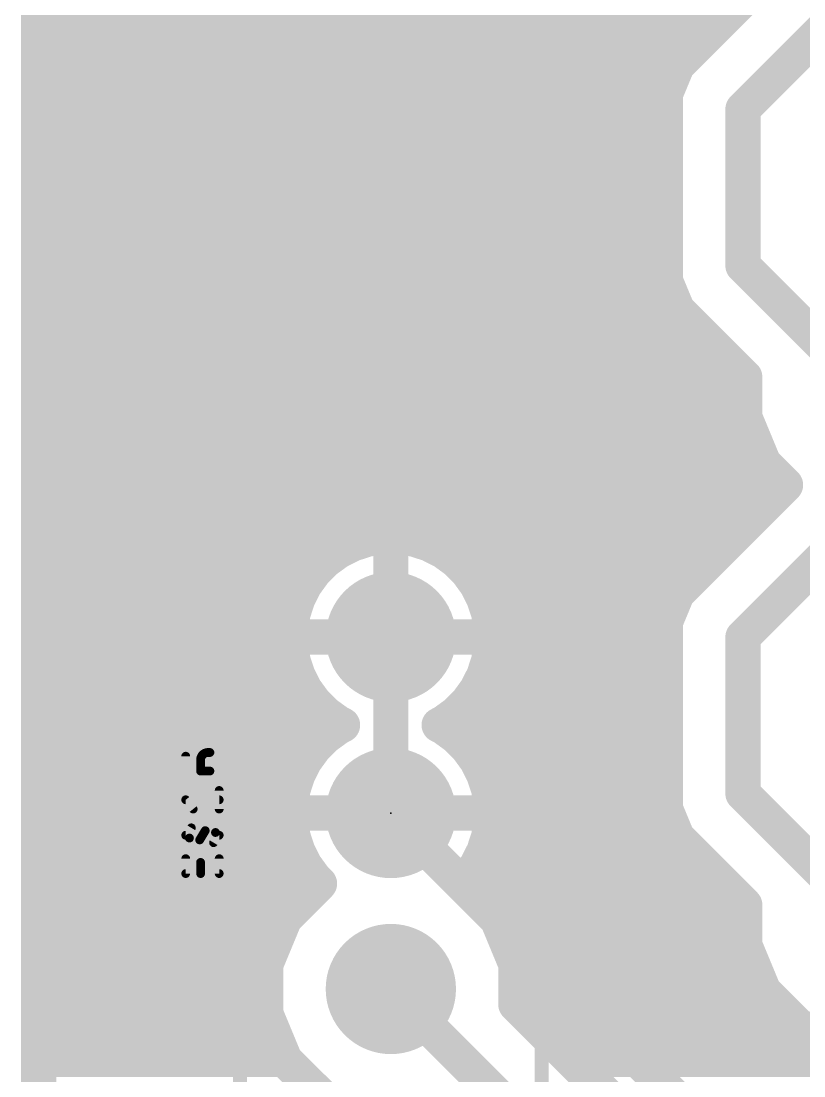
# Model space of a CAD drawing. Extents: x -1 to 30.7, y -1 to 60.6.
# Drawn here: x -0.25 to 11.04, y 11.45 to 26.67 of the extents above; entities that cross this region are included whole.
import ezdxf

# ---------------------------------------------------------------- set-up
doc = ezdxf.new("R2010")
doc.units = 0
for name, color, linetype in [('16', 175, 'CONTINUOUS'), ('17', 82, 'CONTINUOUS'), ('20', 30, 'CONTINUOUS'), ('21', 253, 'CONTINUOUS'), ('23', 7, 'CONTINUOUS'), ('25', 253, 'CONTINUOUS')]:
    doc.layers.add(name, color=color, linetype=linetype)

# ---------------------------------------------------------------- blocks, each defined once
blk = doc.blocks.new('ROUNDP')
at = {"const_width": 0.5}
blk.add_lwpolyline([(0, -0.25, 1), (0, 0.25, 1), (0, -0.25)], format="xyb", dxfattribs=at)

msp = doc.modelspace()

# ---------------------------------------------------------------- linework, layer by layer
at = {"layer": '16', "const_width": 0.508}
for points in [[(0, 6.1042), (0, 59.69)], [(10.7742, 27.5948), (9.5269, 26.3475)], [(11.9888, 27.2288), (10.16, 25.4)], [(0, 26.924), (10.1035, 26.924)], [(0, 26.416), (9.5955, 26.416)], [(9.5269, 26.3475), (9.2125, 26.0331)], [(9.2125, 26.0331), (9.0424, 25.6223)], [(0, 25.908), (9.1607, 25.908)], [(9.0424, 25.6223), (9.0424, 22.9171)], [(0, 25.4), (9.0424, 25.4)], [(10.16, 25.4), (10.16, 23.1394)], [(0, 24.892), (9.0424, 24.892)], [(0, 24.384), (9.0424, 24.384)], [(0, 23.876), (9.0424, 23.876)], [(0, 23.368), (9.0424, 23.368)], [(10.16, 23.1394), (11.9888, 21.3106)], [(9.0424, 22.9171), (9.2125, 22.5063)], [(0, 22.86), (9.066, 22.86)], [(9.2125, 22.5063), (10.1854, 21.5335)], [(0, 22.352), (9.3669, 22.352)], [(0, 21.844), (9.8749, 21.844)], [(10.1854, 21.5335), (10.1854, 20.9519)], [(0, 21.336), (10.1854, 21.336)], [(10.1854, 20.9519), (10.46, 20.2891)], [(0, 20.828), (10.2367, 20.828)], [(0, 20.32), (10.4471, 20.32)], [(10.46, 20.2891), (10.7742, 19.9748)], [(10.7742, 19.9748), (9.5269, 18.7275)], [(0, 19.812), (10.6115, 19.812)], [(11.9888, 19.6088), (10.16, 17.78)], [(0, 19.304), (10.1035, 19.304)], [(4.5242, 19.1217), (4.3212, 19.0183)], [(4.741, 19.1921), (4.5242, 19.1217)], [(4.9661, 19.2278), (4.741, 19.1921)], [(5.08, 19.2278), (4.9661, 19.2278)], [(5.1939, 19.2278), (5.08, 19.2278)], [(5.08, 19.2278), (5.08, 17.78)], [(5.08, 17.78), (5.08, 19.2278)], [(5.419, 19.1921), (5.1939, 19.2278)], [(5.6358, 19.1217), (5.419, 19.1921)], [(5.8388, 19.0183), (5.6358, 19.1217)], [(4.3212, 19.0183), (4.1368, 18.8843)], [(6.0232, 18.8843), (5.8388, 19.0183)], [(0, 18.796), (4.0485, 18.796)], [(4.1368, 18.8843), (3.9757, 18.7232)], [(5.08, 18.796), (5.08, 18.796)], [(6.1843, 18.7232), (6.0232, 18.8843)], [(6.1115, 18.796), (9.5955, 18.796)], [(3.9757, 18.7232), (3.8417, 18.5388)], [(6.3183, 18.5388), (6.1843, 18.7232)], [(9.5269, 18.7275), (9.2125, 18.4131)], [(9.5269, 18.7275), (9.5269, 18.7275)], [(3.8417, 18.5388), (3.7383, 18.3358)], [(6.4217, 18.3358), (6.3183, 18.5388)], [(3.7383, 18.3358), (3.6679, 18.119)], [(6.4921, 18.119), (6.4217, 18.3358)], [(9.2125, 18.4131), (9.0424, 18.0023)], [(0, 18.288), (3.7228, 18.288)], [(5.08, 18.288), (5.08, 18.288)], [(6.4372, 18.288), (9.1607, 18.288)], [(3.6679, 18.119), (3.6322, 17.8939)], [(6.5278, 17.8939), (6.4921, 18.119)], [(3.6322, 17.8939), (3.6322, 17.78)], [(6.5278, 17.78), (6.5278, 17.8939)], [(9.0424, 18.0023), (9.0424, 15.2971)], [(0, 17.78), (5.08, 17.78)], [(3.6322, 17.78), (5.08, 17.78)], [(5.08, 17.78), (3.6322, 17.78)], [(3.6322, 17.78), (3.6322, 17.6661)], [(5.08, 16.3322), (5.08, 17.78)], [(5.08, 17.78), (5.08, 17.78)], [(5.08, 17.78), (5.08, 15.24)], [(6.5278, 17.78), (5.08, 17.78)], [(5.08, 17.78), (5.08, 17.78)], [(5.08, 17.78), (6.5278, 17.78)], [(5.08, 17.78), (5.08, 17.78)], [(5.08, 17.78), (5.08, 17.78)], [(5.08, 17.78), (9.0424, 17.78)], [(5.08, 17.78), (5.08, 15.24)], [(6.5278, 17.6661), (6.5278, 17.78)], [(10.16, 17.78), (10.16, 15.5194)], [(3.6322, 17.6661), (3.6679, 17.441)], [(6.4921, 17.441), (6.5278, 17.6661)], [(3.6679, 17.441), (3.7383, 17.2242)], [(6.4217, 17.2242), (6.4921, 17.441)], [(0, 17.272), (3.7228, 17.272)], [(5.08, 17.272), (5.08, 17.272)], [(6.4372, 17.272), (9.0424, 17.272)], [(3.7383, 17.2242), (3.8417, 17.0212)], [(6.3183, 17.0212), (6.4217, 17.2242)], [(3.8417, 17.0212), (3.9757, 16.8368)], [(6.1843, 16.8368), (6.3183, 17.0212)], [(3.9757, 16.8368), (4.1368, 16.6757)], [(6.0232, 16.6757), (6.1843, 16.8368)], [(0, 16.764), (4.0485, 16.764)], [(4.1368, 16.6757), (4.3212, 16.5417)], [(5.08, 16.764), (5.08, 16.764)], [(5.8388, 16.5417), (6.0232, 16.6757)], [(6.1115, 16.764), (9.0424, 16.764)], [(4.3212, 16.5417), (4.3835, 16.51)], [(4.3835, 16.51), (4.3212, 16.4783)], [(5.7765, 16.51), (5.8388, 16.5417)], [(5.8388, 16.4783), (5.7765, 16.51)], [(4.1368, 16.3443), (3.9757, 16.1832)], [(4.3212, 16.4783), (4.1368, 16.3443)], [(6.0232, 16.3443), (5.8388, 16.4783)], [(6.1843, 16.1832), (6.0232, 16.3443)], [(0, 16.256), (4.0485, 16.256)], [(5.08, 15.24), (5.08, 16.3322)], [(5.08, 16.256), (5.08, 16.256)], [(6.1115, 16.256), (9.0424, 16.256)], [(3.9757, 16.1832), (3.8417, 15.9988)], [(6.3183, 15.9988), (6.1843, 16.1832)], [(3.8417, 15.9988), (3.7383, 15.7958)], [(6.4217, 15.7958), (6.3183, 15.9988)], [(0, 15.748), (3.7228, 15.748)], [(3.7383, 15.7958), (3.6679, 15.579)], [(5.08, 15.748), (5.08, 15.748)], [(6.4921, 15.579), (6.4217, 15.7958)], [(6.4372, 15.748), (9.0424, 15.748)], [(3.6679, 15.579), (3.6322, 15.3539)], [(6.5278, 15.3539), (6.4921, 15.579)], [(10.16, 15.5194), (11.9888, 13.6906)], [(3.6322, 15.3539), (3.6322, 15.24)], [(6.5278, 15.24), (6.5278, 15.3539)], [(9.0424, 15.2971), (9.2125, 14.8863)], [(0, 15.24), (5.08, 15.24)], [(3.6322, 15.24), (5.08, 15.24)], [(5.08, 15.24), (3.6322, 15.24)], [(3.6322, 15.24), (3.6322, 15.1261)], [(3.6322, 15.1261), (3.6679, 14.901)], [(5.08, 15.24), (5.08, 15.24)], [(6.5278, 15.24), (5.08, 15.24)], [(5.08, 15.24), (5.08, 15.24)], [(5.08, 15.24), (6.5278, 15.24)], [(5.08, 15.24), (5.08, 15.24)], [(5.08, 15.24), (9.066, 15.24)], [(11.1506, 9.1694), (5.08, 15.24)], [(6.4921, 14.901), (6.5278, 15.1261)], [(6.5278, 15.1261), (6.5278, 15.24)], [(3.6679, 14.901), (3.7383, 14.6842)], [(6.4217, 14.6842), (6.4921, 14.901)], [(9.2125, 14.8863), (10.1854, 13.9135)], [(0, 14.732), (3.7228, 14.732)], [(3.7383, 14.6842), (3.8417, 14.4812)], [(6.3183, 14.4812), (6.4217, 14.6842)], [(6.4372, 14.732), (9.3669, 14.732)], [(3.8417, 14.4812), (3.9757, 14.2968)], [(6.1843, 14.2968), (6.3183, 14.4812)], [(0, 14.224), (4.0485, 14.224)], [(4.0511, 14.2214), (3.5512, 13.7215)], [(3.9757, 14.2968), (4.0511, 14.2214)], [(6.1089, 14.2214), (6.1843, 14.2968)], [(6.6088, 13.7215), (6.1089, 14.2214)], [(6.1115, 14.224), (9.8749, 14.224)], [(10.1854, 13.9135), (10.1854, 13.3319)], [(0, 13.716), (3.5489, 13.716)], [(3.5512, 13.7215), (3.2766, 13.0587)], [(6.8834, 13.0587), (6.6088, 13.7215)], [(6.6111, 13.716), (10.1854, 13.716)], [(10.1854, 13.3319), (10.46, 12.6691)], [(0, 13.208), (3.3384, 13.208)], [(6.8216, 13.208), (10.2367, 13.208)], [(3.2766, 13.0587), (3.2766, 12.3413)], [(6.8834, 12.4771), (6.8834, 13.0587)], [(0, 12.7), (3.2766, 12.7)], [(5.08, 12.7), (11.43, 6.35)], [(6.8834, 12.7), (10.4471, 12.7)], [(10.46, 12.6691), (10.9673, 12.1618)], [(10.599, 8.7615), (6.8834, 12.4771)], [(3.2766, 12.3413), (3.5512, 11.6785)], [(0, 12.192), (3.3384, 12.192)], [(7.1685, 12.192), (10.937, 12.192)], [(10.9673, 12.1618), (11.6301, 11.8872)], [(0, 11.684), (3.5489, 11.684)], [(3.5512, 11.6785), (4.0585, 11.1712)], [(7.6765, 11.684), (21.7424, 11.684)]]:
    msp.add_lwpolyline(points, dxfattribs=at)
at = {"layer": '16', "const_width": 0.254}
for points in [[(0, 27.051, 1), (0, 26.797)], [(10.1035, 26.797, 1), (10.1035, 27.051)], [(0, 26.543, 1), (0, 26.289)], [(9.5955, 26.289, 1), (9.5955, 26.543)], [(9.4371, 26.4373, 1), (9.6167, 26.2577)], [(9.6167, 26.2577, 1), (9.4371, 26.4373)], [(9.1227, 26.1229, 1), (9.3023, 25.9433)], [(9.3299, 25.9845, 1), (9.0952, 26.0817)], [(0, 26.035, 1), (0, 25.781)], [(9.1607, 25.781, 1), (9.1607, 26.035)], [(9.1694, 25.6223, 1), (8.9154, 25.6223)], [(8.9251, 25.6709, 1), (9.1597, 25.5737)], [(0, 25.527, 1), (0, 25.273)], [(9.0424, 25.273, 1), (9.0424, 25.527)], [(10.287, 25.4, 1), (10.033, 25.4)], [(10.0702, 25.4898, 1), (10.2498, 25.3102)], [(0, 25.019, 1), (0, 24.765)], [(9.0424, 24.765, 1), (9.0424, 25.019)], [(0, 24.511, 1), (0, 24.257)], [(9.0424, 24.257, 1), (9.0424, 24.511)], [(0, 24.003, 1), (0, 23.749)], [(9.0424, 23.749, 1), (9.0424, 24.003)], [(0, 23.495, 1), (0, 23.241)], [(9.0424, 23.241, 1), (9.0424, 23.495)], [(10.2498, 23.2292, 1), (10.0702, 23.0496)], [(9.1597, 22.9657, 1), (8.9251, 22.8685)], [(10.033, 23.1394, 1), (10.287, 23.1394)], [(0, 22.987, 1), (0, 22.733)], [(8.9154, 22.9171, 1), (9.1694, 22.9171)], [(9.066, 22.733, 1), (9.066, 22.987)], [(9.3023, 22.5961, 1), (9.1227, 22.4165)], [(0, 22.479, 1), (0, 22.225)], [(9.0952, 22.4577, 1), (9.3299, 22.5549)], [(9.3669, 22.225, 1), (9.3669, 22.479)], [(0, 21.971, 1), (0, 21.717)], [(9.8749, 21.717, 1), (9.8749, 21.971)], [(10.3124, 21.5335, 1), (10.0584, 21.5335)], [(10.0956, 21.4437, 1), (10.2752, 21.6233)], [(0, 21.463, 1), (0, 21.209)], [(10.1854, 21.209, 1), (10.1854, 21.463)], [(10.3027, 21.0005, 1), (10.0681, 20.9033)], [(0, 20.955, 1), (0, 20.701)], [(10.0584, 20.9519, 1), (10.3124, 20.9519)], [(10.2367, 20.701, 1), (10.2367, 20.955)], [(0, 20.447, 1), (0, 20.193)], [(10.4471, 20.193, 1), (10.4471, 20.447)], [(10.5498, 20.3789, 1), (10.3701, 20.1993)], [(10.3426, 20.2405, 1), (10.5773, 20.3377)], [(10.864, 19.885, 1), (10.6844, 20.0646)], [(10.6844, 19.885, 1), (10.864, 20.0646)], [(0, 19.939, 1), (0, 19.685)], [(10.6115, 19.685, 1), (10.6115, 19.939)], [(0, 19.431, 1), (0, 19.177)], [(10.1035, 19.177, 1), (10.1035, 19.431)], [(4.485, 19.2425, 1), (4.5635, 19.0009)], [(4.5819, 19.0086, 1), (4.4666, 19.2349)], [(4.7211, 19.3176, 1), (4.7608, 19.0667)], [(4.7802, 19.0714, 1), (4.7017, 19.3129)], [(4.9661, 19.3548, 1), (4.9661, 19.1008)], [(4.9859, 19.1024, 1), (4.9462, 19.3532)], [(5.08, 19.3548, 1), (5.08, 19.1008)], [(5.207, 19.2278, 1), (4.953, 19.2278)], [(5.207, 19.2278, 1), (4.953, 19.2278)], [(5.2138, 19.3532, 1), (5.1741, 19.1024)], [(5.08, 19.1008, 1), (5.08, 19.3548)], [(5.1939, 19.1008, 1), (5.1939, 19.3548)], [(5.4583, 19.3129, 1), (5.3798, 19.0714)], [(5.3992, 19.0667, 1), (5.4389, 19.3176)], [(5.6934, 19.2349, 1), (5.5781, 19.0086)], [(5.5965, 19.0009, 1), (5.675, 19.2425)], [(4.2635, 19.1314, 1), (4.3788, 18.9051)], [(4.3958, 18.9155, 1), (4.2465, 19.121)], [(5.9135, 19.121, 1), (5.7642, 18.9155)], [(5.7812, 18.9051, 1), (5.8965, 19.1314)], [(0, 18.923, 1), (0, 18.669)], [(4.0622, 18.9871, 1), (4.2115, 18.7816)], [(4.2266, 18.7945, 1), (4.047, 18.9741)], [(4.0485, 18.669, 1), (4.0485, 18.923)], [(5.08, 18.923, 1), (5.08, 18.669)], [(5.08, 18.669, 1), (5.08, 18.923)], [(6.113, 18.9741, 1), (5.9334, 18.7945)], [(5.9485, 18.7816, 1), (6.0978, 18.9871)], [(6.1115, 18.923, 1), (6.1115, 18.669)], [(9.5955, 18.669, 1), (9.5955, 18.923)], [(3.8859, 18.813, 1), (4.0655, 18.6334)], [(4.0784, 18.6485, 1), (3.8729, 18.7978)], [(6.2871, 18.7978, 1), (6.0816, 18.6485)], [(6.0945, 18.6334, 1), (6.2741, 18.813)], [(9.5269, 18.8545, 1), (9.5269, 18.6005)], [(9.4371, 18.8173, 1), (9.6167, 18.6377)], [(9.6167, 18.6377, 1), (9.4371, 18.8173)], [(9.5269, 18.6005, 1), (9.5269, 18.8545)], [(3.739, 18.6135, 1), (3.9445, 18.4642)], [(3.9549, 18.4812, 1), (3.7286, 18.5965)], [(6.4314, 18.5965, 1), (6.2051, 18.4812)], [(6.2155, 18.4642, 1), (6.421, 18.6135)], [(3.8591, 18.2965, 1), (3.6175, 18.375)], [(6.5425, 18.375, 1), (6.3009, 18.2965)], [(9.1227, 18.5029, 1), (9.3023, 18.3233)], [(9.3299, 18.3645, 1), (9.0952, 18.4617)], [(0, 18.415, 1), (0, 18.161)], [(3.6251, 18.3934, 1), (3.8514, 18.2781)], [(3.7228, 18.161, 1), (3.7228, 18.415)], [(5.08, 18.415, 1), (5.08, 18.161)], [(5.08, 18.161, 1), (5.08, 18.415)], [(6.3086, 18.2781, 1), (6.5349, 18.3934)], [(6.4372, 18.415, 1), (6.4372, 18.161)], [(9.1607, 18.161, 1), (9.1607, 18.415)], [(3.5471, 18.1583, 1), (3.7886, 18.0798)], [(3.7933, 18.0992, 1), (3.5424, 18.1389)], [(6.6176, 18.1389, 1), (6.3667, 18.0992)], [(6.3714, 18.0798, 1), (6.6129, 18.1583)], [(3.7592, 17.8939, 1), (3.5052, 17.8939)], [(6.6548, 17.8939, 1), (6.4008, 17.8939)], [(9.1694, 18.0023, 1), (8.9154, 18.0023)], [(8.9251, 18.0509, 1), (9.1597, 17.9537)], [(0, 17.907, 1), (0, 17.653)], [(3.5068, 17.9138, 1), (3.7576, 17.8741)], [(3.6322, 17.907, 1), (3.6322, 17.653)], [(3.6322, 17.907, 1), (3.6322, 17.653)], [(3.7592, 17.78, 1), (3.5052, 17.78)], [(5.207, 17.78, 1), (4.953, 17.78)], [(5.08, 17.907, 1), (5.08, 17.653)], [(5.207, 17.78, 1), (4.953, 17.78)], [(5.08, 17.907, 1), (5.08, 17.653)], [(5.207, 17.78, 1), (4.953, 17.78)], [(5.08, 17.907, 1), (5.08, 17.653)], [(5.08, 17.907, 1), (5.08, 17.653)], [(5.207, 17.78, 1), (4.953, 17.78)], [(5.08, 17.907, 1), (5.08, 17.653)], [(5.207, 17.78, 1), (4.953, 17.78)], [(5.08, 17.653, 1), (5.08, 17.907)], [(5.08, 17.653, 1), (5.08, 17.907)], [(5.08, 17.653, 1), (5.08, 17.907)], [(5.08, 17.653, 1), (5.08, 17.907)], [(5.08, 17.653, 1), (5.08, 17.907)], [(6.6548, 17.78, 1), (6.4008, 17.78)], [(6.4024, 17.8741, 1), (6.6532, 17.9138)], [(6.5278, 17.653, 1), (6.5278, 17.907)], [(6.5278, 17.653, 1), (6.5278, 17.907)], [(9.0424, 17.653, 1), (9.0424, 17.907)], [(10.287, 17.78, 1), (10.033, 17.78)], [(10.0702, 17.8698, 1), (10.2498, 17.6902)], [(3.7576, 17.6859, 1), (3.5068, 17.6462)], [(3.5052, 17.78, 1), (3.7592, 17.78)], [(4.953, 17.78, 1), (5.207, 17.78)], [(4.953, 17.78, 1), (5.207, 17.78)], [(4.953, 17.78, 1), (5.207, 17.78)], [(4.953, 17.78, 1), (5.207, 17.78)], [(6.4008, 17.78, 1), (6.6548, 17.78)], [(6.6532, 17.6462, 1), (6.4024, 17.6859)], [(3.5052, 17.666, 1), (3.7592, 17.6661)], [(3.7886, 17.4802, 1), (3.5471, 17.4017)], [(6.6129, 17.4017, 1), (6.3714, 17.4802)], [(6.4008, 17.666, 1), (6.6548, 17.6661)], [(0, 17.399, 1), (0, 17.145)], [(3.5424, 17.4211, 1), (3.7933, 17.4608)], [(3.7228, 17.145, 1), (3.7228, 17.399)], [(5.08, 17.399, 1), (5.08, 17.145)], [(5.08, 17.145, 1), (5.08, 17.399)], [(6.4372, 17.399, 1), (6.4372, 17.145)], [(6.3667, 17.4608, 1), (6.6176, 17.4211)], [(9.0424, 17.145, 1), (9.0424, 17.399)], [(3.8514, 17.2819, 1), (3.6251, 17.1666)], [(3.6175, 17.185, 1), (3.8591, 17.2635)], [(6.3009, 17.2635, 1), (6.5425, 17.185)], [(6.5349, 17.1666, 1), (6.3086, 17.2819)], [(3.9445, 17.0958, 1), (3.739, 16.9465)], [(3.7286, 16.9635, 1), (3.9549, 17.0788)], [(6.2051, 17.0788, 1), (6.4314, 16.9635)], [(6.421, 16.9465, 1), (6.2155, 17.0958)], [(4.0655, 16.9266, 1), (3.8859, 16.747)], [(6.2741, 16.747, 1), (6.0945, 16.9266)], [(0, 16.891, 1), (0, 16.637)], [(3.8729, 16.7622, 1), (4.0784, 16.9115)], [(4.2115, 16.7784, 1), (4.0622, 16.5729)], [(4.0485, 16.637, 1), (4.0485, 16.891)], [(5.08, 16.891, 1), (5.08, 16.637)], [(5.08, 16.637, 1), (5.08, 16.891)], [(6.0978, 16.5729, 1), (5.9485, 16.7784)], [(6.1115, 16.891, 1), (6.1115, 16.637)], [(6.0816, 16.9115, 1), (6.2871, 16.7622)], [(9.0424, 16.637, 1), (9.0424, 16.891)], [(4.047, 16.5859, 1), (4.2266, 16.7655)], [(4.3788, 16.6549, 1), (4.2635, 16.4286)], [(4.2465, 16.439, 1), (4.3958, 16.6445)], [(4.4411, 16.3968, 1), (4.3258, 16.6232)], [(4.3258, 16.3968, 1), (4.4411, 16.6232)], [(5.8342, 16.6232, 1), (5.7189, 16.3968)], [(5.7189, 16.6232, 1), (5.8342, 16.3968)], [(5.7642, 16.6445, 1), (5.9135, 16.439)], [(5.8965, 16.4286, 1), (5.7812, 16.6549)], [(5.9334, 16.7655, 1), (6.113, 16.5859)], [(4.2266, 16.2545, 1), (4.047, 16.4341)], [(4.2635, 16.5914, 1), (4.3788, 16.3651)], [(4.3958, 16.3755, 1), (4.2465, 16.581)], [(5.9135, 16.581, 1), (5.7642, 16.3755)], [(5.7812, 16.3651, 1), (5.8965, 16.5914)], [(6.113, 16.4341, 1), (5.9334, 16.2545)], [(0, 16.383, 1), (0, 16.129)], [(4.0622, 16.4471, 1), (4.2115, 16.2416)], [(4.0485, 16.129, 1), (4.0485, 16.383)], [(5.207, 16.3322, 1), (4.953, 16.3322)], [(5.08, 16.383, 1), (5.08, 16.129)], [(4.953, 16.3322, 1), (5.207, 16.3322)], [(5.08, 16.129, 1), (5.08, 16.383)], [(5.9485, 16.2416, 1), (6.0978, 16.4471)], [(6.1115, 16.383, 1), (6.1115, 16.129)], [(9.0424, 16.129, 1), (9.0424, 16.383)], [(3.8859, 16.273, 1), (4.0655, 16.0934)], [(4.0784, 16.1085, 1), (3.8729, 16.2578)], [(6.2871, 16.2578, 1), (6.0816, 16.1085)], [(6.0945, 16.0934, 1), (6.2741, 16.273)], [(3.739, 16.0735, 1), (3.9445, 15.9242)], [(3.9549, 15.9412, 1), (3.7286, 16.0565)], [(6.4314, 16.0565, 1), (6.2051, 15.9412)], [(6.2155, 15.9242, 1), (6.421, 16.0735)], [(0, 15.875, 1), (0, 15.621)], [(3.8591, 15.7565, 1), (3.6175, 15.835)], [(3.7228, 15.621, 1), (3.7228, 15.875)], [(5.08, 15.875, 1), (5.08, 15.621)], [(5.08, 15.621, 1), (5.08, 15.875)], [(6.5425, 15.835, 1), (6.3009, 15.7565)], [(6.4372, 15.875, 1), (6.4372, 15.621)], [(9.0424, 15.621, 1), (9.0424, 15.875)], [(3.6251, 15.8534, 1), (3.8514, 15.7381)], [(6.3086, 15.7381, 1), (6.5349, 15.8534)], [(3.5471, 15.6183, 1), (3.7886, 15.5398)], [(3.7933, 15.5592, 1), (3.5424, 15.5989)], [(6.6176, 15.5989, 1), (6.3667, 15.5592)], [(6.3714, 15.5398, 1), (6.6129, 15.6183)], [(10.2498, 15.6092, 1), (10.0702, 15.4296)], [(3.7592, 15.3539, 1), (3.5052, 15.3539)], [(6.6548, 15.3539, 1), (6.4008, 15.3539)], [(9.1597, 15.3457, 1), (8.9251, 15.2485)], [(10.033, 15.5194, 1), (10.287, 15.5194)], [(0, 15.367, 1), (0, 15.113)], [(3.5068, 15.3738, 1), (3.7576, 15.3341)], [(3.6322, 15.367, 1), (3.6322, 15.113)], [(3.6322, 15.367, 1), (3.6322, 15.113)], [(3.7592, 15.24, 1), (3.5052, 15.24)], [(3.7576, 15.1459, 1), (3.5068, 15.1062)], [(5.08, 15.367, 1), (5.08, 15.113)], [(5.08, 15.367, 1), (5.08, 15.113)], [(5.207, 15.24, 1), (4.953, 15.24)], [(5.08, 15.367, 1), (5.08, 15.113)], [(5.207, 15.24, 1), (4.953, 15.24)], [(5.08, 15.367, 1), (5.08, 15.113)], [(5.1698, 15.3298, 1), (4.9902, 15.1502)], [(5.08, 15.113, 1), (5.08, 15.367)], [(5.08, 15.113, 1), (5.08, 15.367)], [(5.08, 15.113, 1), (5.08, 15.367)], [(5.08, 15.113, 1), (5.08, 15.367)], [(6.6548, 15.24, 1), (6.4008, 15.24)], [(6.4024, 15.3341, 1), (6.6532, 15.3738)], [(6.6532, 15.1062, 1), (6.4024, 15.1459)], [(6.5278, 15.113, 1), (6.5278, 15.367)], [(6.5278, 15.113, 1), (6.5278, 15.367)], [(8.9154, 15.2971, 1), (9.1694, 15.2971)], [(9.066, 15.113, 1), (9.066, 15.367)], [(3.5052, 15.24, 1), (3.7592, 15.24)], [(3.5052, 15.126, 1), (3.7592, 15.1261)], [(4.953, 15.24, 1), (5.207, 15.24)], [(4.953, 15.24, 1), (5.207, 15.24)], [(4.953, 15.24, 1), (5.207, 15.24)], [(4.953, 15.24, 1), (5.207, 15.24)], [(4.953, 15.24, 1), (5.207, 15.24)], [(6.4008, 15.24, 1), (6.6548, 15.24)], [(6.4008, 15.126, 1), (6.6548, 15.1261)], [(3.7886, 14.9402, 1), (3.5471, 14.8617)], [(6.6129, 14.8617, 1), (6.3714, 14.9402)], [(9.3023, 14.9761, 1), (9.1227, 14.7965)], [(0, 14.859, 1), (0, 14.605)], [(3.5424, 14.8811, 1), (3.7933, 14.9208)], [(3.8514, 14.7419, 1), (3.6251, 14.6266)], [(3.7228, 14.605, 1), (3.7228, 14.859)], [(6.5349, 14.6266, 1), (6.3086, 14.7419)], [(6.4372, 14.859, 1), (6.4372, 14.605)], [(6.3667, 14.9208, 1), (6.6176, 14.8811)], [(9.0952, 14.8377, 1), (9.3299, 14.9349)], [(9.3669, 14.605, 1), (9.3669, 14.859)], [(3.6175, 14.645, 1), (3.8591, 14.7235)], [(6.3009, 14.7235, 1), (6.5425, 14.645)], [(3.9445, 14.5558, 1), (3.739, 14.4065)], [(3.7286, 14.4235, 1), (3.9549, 14.5388)], [(6.2051, 14.5388, 1), (6.4314, 14.4235)], [(6.421, 14.4065, 1), (6.2155, 14.5558)], [(0, 14.351, 1), (0, 14.097)], [(4.0655, 14.3866, 1), (3.8859, 14.207)], [(3.8729, 14.2222, 1), (4.0784, 14.3715)], [(4.1409, 14.1316, 1), (3.9613, 14.3112)], [(4.0485, 14.097, 1), (4.0485, 14.351)], [(6.1987, 14.3112, 1), (6.0191, 14.1316)], [(6.1115, 14.351, 1), (6.1115, 14.097)], [(6.0816, 14.3715, 1), (6.2871, 14.2222)], [(6.2741, 14.207, 1), (6.0945, 14.3866)], [(9.8749, 14.097, 1), (9.8749, 14.351)], [(3.9613, 14.1316, 1), (4.1409, 14.3113)], [(6.0191, 14.3113, 1), (6.1987, 14.1316)], [(10.3124, 13.9135, 1), (10.0584, 13.9135)], [(10.0956, 13.8237, 1), (10.2752, 14.0033)], [(0, 13.843, 1), (0, 13.589)], [(3.4613, 13.8113, 1), (3.641, 13.6317)], [(3.6685, 13.6729, 1), (3.4338, 13.7701)], [(3.5489, 13.589, 1), (3.5489, 13.843)], [(6.7262, 13.7701, 1), (6.4915, 13.6729)], [(6.6111, 13.843, 1), (6.6111, 13.589)], [(6.519, 13.6317, 1), (6.6986, 13.8113)], [(10.1854, 13.589, 1), (10.1854, 13.843)], [(10.3027, 13.3805, 1), (10.0681, 13.2833)], [(0, 13.335, 1), (0, 13.081)], [(3.3384, 13.081, 1), (3.3384, 13.335)], [(6.8216, 13.335, 1), (6.8216, 13.081)], [(10.0584, 13.3319, 1), (10.3124, 13.3319)], [(10.2367, 13.081, 1), (10.2367, 13.335)], [(3.4036, 13.0587, 1), (3.1496, 13.0587)], [(7.0104, 13.0587, 1), (6.7564, 13.0587)], [(3.1593, 13.1073, 1), (3.3939, 13.0101)], [(6.7661, 13.0101, 1), (7.0007, 13.1073)], [(0, 12.827, 1), (0, 12.573)], [(3.2766, 12.573, 1), (3.2766, 12.827)], [(5.1698, 12.7898, 1), (4.9902, 12.6102)], [(6.8834, 12.827, 1), (6.8834, 12.573)], [(10.4471, 12.573, 1), (10.4471, 12.827)], [(10.5498, 12.7589, 1), (10.3701, 12.5793)], [(10.3426, 12.6205, 1), (10.5773, 12.7177)], [(6.9732, 12.5669, 1), (6.7936, 12.3873)], [(3.3939, 12.3899, 1), (3.1593, 12.2927)], [(6.7564, 12.4771, 1), (7.0104, 12.4771)], [(0, 12.319, 1), (0, 12.065)], [(3.1496, 12.3413, 1), (3.4036, 12.3413)], [(3.3384, 12.065, 1), (3.3384, 12.319)], [(7.1685, 12.319, 1), (7.1685, 12.065)], [(11.0159, 12.2791, 1), (10.9187, 12.0444)], [(10.8775, 12.0719, 1), (11.0571, 12.2516)], [(10.937, 12.065, 1), (10.937, 12.319)], [(0, 11.811, 1), (0, 11.557)], [(3.641, 11.7683, 1), (3.4613, 11.5887)], [(3.5489, 11.557, 1), (3.5489, 11.811)], [(7.6765, 11.811, 1), (7.6765, 11.557)], [(3.4338, 11.6299, 1), (3.6685, 11.7271)]]:
    msp.add_lwpolyline(points, format="xyb", dxfattribs=at)
at = {"layer": '20', "const_width": 0.508}
for points in [[(0, 29.083), (0, 26.2346)], [(0, 24.7106), (0, 21.8621)], [(0, 20.3381), (0, 17.4897)], [(0, 15.9657), (0, 13.1173)], [(0, 11.5933), (0, 8.7449)]]:
    msp.add_lwpolyline(points, dxfattribs=at)
at = {"layer": '20', "const_width": 0.254}
for points in [[(-0.127, 26.2346, 1), (0.127, 26.2346)], [(0.127, 24.7106, 1), (-0.127, 24.7106)], [(-0.127, 21.8621, 1), (0.127, 21.8621)], [(0.127, 20.3381, 1), (-0.127, 20.3381)], [(-0.127, 17.4897, 1), (0.127, 17.4897)], [(0.127, 15.9657, 1), (-0.127, 15.9657)], [(-0.127, 13.1173, 1), (0.127, 13.1173)], [(0.127, 11.5933, 1), (-0.127, 11.5933)]]:
    msp.add_lwpolyline(points, format="xyb", dxfattribs=at)
at = {"layer": '21', "const_width": 0.2032}
for points in [[(7.255, 21.055), (2.905, 21.055)], [(2.905, 21.055), (2.905, 9.425)], [(7.255, 9.425), (7.255, 21.055)]]:
    msp.add_lwpolyline(points, dxfattribs=at)
at = {"layer": '21', "const_width": 0.1016}
for points in [[(2.905, 21.1058, 1), (2.905, 21.0042)], [(2.9558, 21.055, 1), (2.8542, 21.055)], [(7.3058, 21.055, 1), (7.2042, 21.055)], [(7.255, 21.0042, 1), (7.255, 21.1058)]]:
    msp.add_lwpolyline(points, format="xyb", dxfattribs=at)
at = {"layer": '23'}
msp.add_point((5.08, 15.24), dxfattribs=at)
at = {"layer": '25'}
for points, const_width in [([(2.4426, 16.1137, 0.4142), (2.3354, 16.0065)], 0.127), ([(2.4426, 16.1455, 1), (2.4426, 16.082)], 0.0635), ([(2.4694, 15.8456, 1), (2.4694, 16.1137)], 0.127), ([(2.4694, 16.1455, 1), (2.4694, 16.082)], 0.0635), ([(2.4426, 16.082, 1), (2.4426, 16.1455)], 0.0635), ([(2.4694, 16.082, 1), (2.4694, 16.1455)], 0.0635), ([(2.1209, 16.0601, 0.4142), (2.3354, 15.8456)], 0.127), ([(2.1526, 16.0601, 1), (2.0891, 16.0601)], 0.0635), ([(2.3671, 16.0065, 1), (2.3036, 16.0065)], 0.0635), ([(2.3036, 16.0065, 1), (2.3671, 16.0065)], 0.0635), ([(2.3036, 15.8456, 1), (2.3671, 15.8456)], 0.0635), ([(2.3354, 15.8774, 1), (2.3354, 15.8139)], 0.0635), ([(2.3354, 15.8139, 1), (2.3354, 15.8774)], 0.0635), ([(2.4694, 15.8774, 1), (2.4694, 15.8139)], 0.0635), ([(2.4694, 15.8139, 1), (2.4694, 15.8774)], 0.0635), ([(2.6353, 15.5651, 1), (2.5717, 15.5651)], 0.0635), ([(2.1457, 15.4509, 1), (2.0961, 15.4112)], 0.0635), ([(2.1209, 15.4628, 1), (2.1209, 15.3993)], 0.0635), ([(2.6035, 15.3993, 1), (2.6035, 15.4628)], 0.0635), ([(2.2034, 15.2772, 1), (2.2529, 15.3168)], 0.0635), ([(2.5717, 15.297, 1), (2.6353, 15.297)], 0.0635), ([(2.2013, 15.0262, 0.1823), (2.1745, 14.8788)], 0.127), ([(2.2286, 15.0099, 1), (2.1741, 15.0426)], 0.0635), ([(2.5499, 14.9592, 0.6917), (2.4024, 14.986)], 0.127), ([(2.1209, 14.9507, 1), (2.1209, 14.8872)], 0.0635), ([(2.1745, 14.8788, 0.6917), (2.322, 14.852)], 0.127), ([(2.2058, 14.8845, 1), (2.1433, 14.8731)], 0.0635), ([(2.335, 14.9353, 1), (2.3894, 14.9027)], 0.0635), ([(2.3894, 14.9027, 1), (2.335, 14.9353)], 0.0635), ([(2.3752, 15.0024, 1), (2.4296, 14.9697)], 0.0635), ([(2.4296, 14.9697, 1), (2.3752, 15.0024)], 0.0635), ([(2.5231, 14.8117, 0.1822), (2.5499, 14.9592)], 0.127), ([(2.5811, 14.9649, 1), (2.5186, 14.9535)], 0.0635), ([(2.5186, 14.9535, 1), (2.5811, 14.9649)], 0.0635), ([(2.6035, 14.8872, 1), (2.6035, 14.9507)], 0.0635), ([(2.1433, 14.8731, 1), (2.2058, 14.8845)], 0.0635), ([(2.2948, 14.8683, 1), (2.3492, 14.8356)], 0.0635), ([(2.3492, 14.8356, 1), (2.2948, 14.8683)], 0.0635), ([(2.4958, 14.8281, 1), (2.5503, 14.7954)], 0.0635), ([(2.1527, 14.5808, 1), (2.0892, 14.5808)], 0.0635), ([(2.6353, 14.5808, 1), (2.5717, 14.5808)], 0.0635), ([(2.3671, 14.5271, 1), (2.3036, 14.5271)], 0.0635), ([(2.1209, 14.398, 1), (2.1209, 14.3345)], 0.0635), ([(2.0892, 14.3663, 1), (2.1527, 14.3663)], 0.0635), ([(2.3036, 14.3663, 1), (2.3671, 14.3663)], 0.0635), ([(2.5717, 14.3663, 1), (2.6353, 14.3663)], 0.0635), ([(2.6035, 14.3345, 1), (2.6035, 14.398)], 0.0635)]:
    msp.add_lwpolyline(points, format="xyb", dxfattribs=dict(at, const_width=const_width))
at = {"layer": '25', "const_width": 0.127}
for points in [[(2.4426, 16.1137), (2.4694, 16.1137)], [(2.3354, 15.8456), (2.3354, 16.0065)], [(2.4694, 15.8456), (2.3354, 15.8456)], [(2.6035, 15.297), (2.6035, 15.5651)], [(2.2281, 15.297), (2.1209, 15.431)], [(2.1209, 15.431), (2.6035, 15.431)], [(2.6035, 14.919), (2.1209, 14.919)], [(2.3622, 14.919), (2.322, 14.852)], [(2.3622, 14.919), (2.4024, 14.986)], [(2.1209, 14.3663), (2.1209, 14.5808)], [(2.6035, 14.5808), (2.6035, 14.3663)], [(2.3354, 14.3663), (2.3354, 14.5271)], [(2.6035, 14.3663), (2.1209, 14.3663)]]:
    msp.add_lwpolyline(points, dxfattribs=at)

# ---------------------------------------------------------------- block references
at = {"layer": '17', "xscale": 1.8796, "yscale": 1.8796}
for p in [(5.08, 17.78), (5.08, 17.78), (5.08, 15.24), (5.08, 15.24), (5.08, 12.7), (5.08, 12.7)]:
    msp.add_blockref('ROUNDP', p, dxfattribs=at)

doc.saveas('drawing.dxf')
